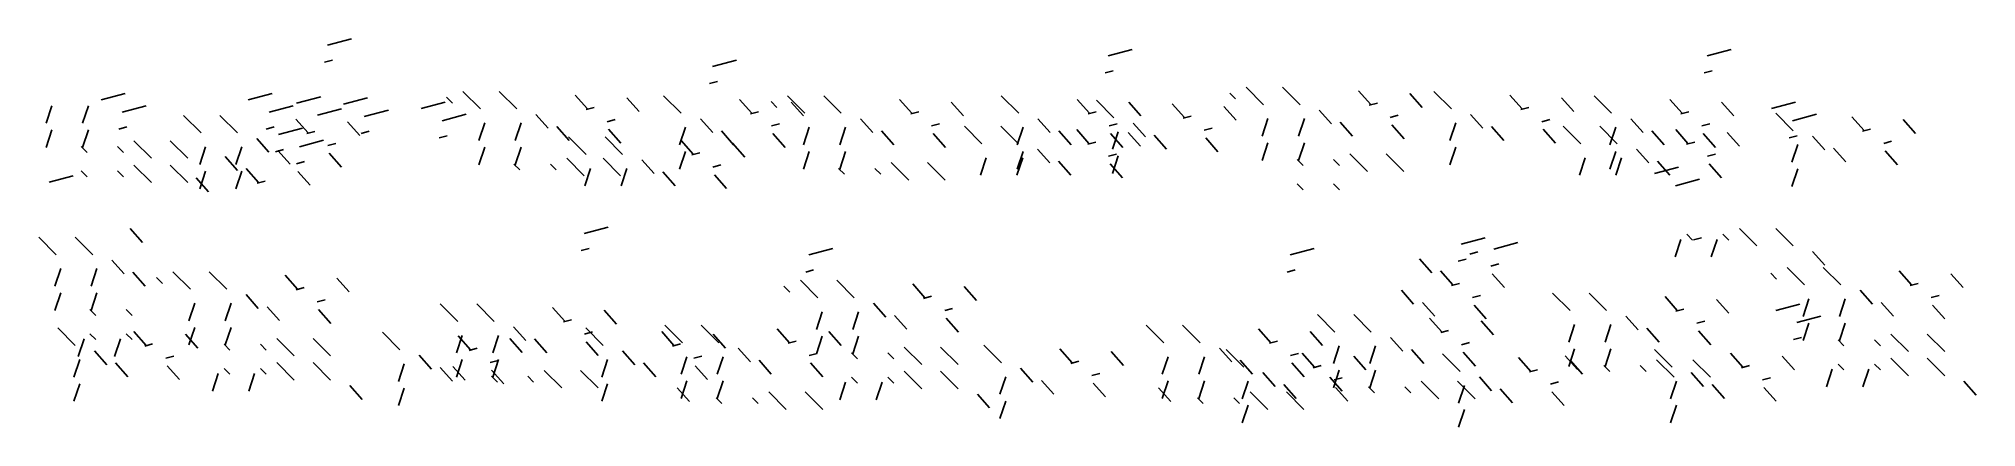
# Model space of a CAD drawing. Extents: x 11.31 to 12.84, y 12.75 to 13.06.
import ezdxf

# ---------------------------------------------------------------- set-up
doc = ezdxf.new("R2010")
doc.units = 0
doc.header["$MEASUREMENT"] = 0
doc.layers.add('VEGETACAO', color=11, linetype='CONTINUOUS')

msp = doc.modelspace()

# ---------------------------------------------------------------- linework, layer by layer
at = {"layer": 'VEGETACAO'}
for p, q in [((11.5563, 13.0602), (11.5374, 13.0551)), ((12.1719, 13.0518), (12.153, 13.0467)), ((12.6442, 13.0518), (12.6253, 13.0467)), ((11.5412, 13.0434), (11.5349, 13.0417)), ((11.8599, 13.0433), (11.841, 13.0383)), ((12.1569, 13.0349), (12.1506, 13.0332)), ((12.6292, 13.0349), (12.6229, 13.0332)), ((11.3777, 13.017), (11.3588, 13.0119)), ((11.4938, 13.017), (11.4748, 13.0119)), ((11.6579, 13.0048), (11.6441, 13.0186)), ((11.6866, 13.0048), (11.6727, 13.0186)), ((11.8448, 13.0265), (11.8385, 13.0248)), ((12.2534, 13.0128), (12.2488, 13.0174)), ((12.2755, 13.0082), (12.2616, 13.022)), ((12.3042, 13.0082), (12.2903, 13.022)), ((12.3502, 13.0192), (12.3599, 13.0083)), ((12.3909, 13.017), (12.4006, 13.0061)), ((12.4236, 13.0048), (12.4097, 13.0186)), ((11.3201, 13.0074), (11.3155, 12.9936)), ((11.3488, 13.0074), (11.3442, 12.9936)), ((11.3943, 13.0074), (11.3754, 13.0023)), ((11.5103, 13.0074), (11.4914, 13.0023)), ((11.532, 13.0145), (11.513, 13.0094)), ((11.5485, 13.0049), (11.5296, 12.9999)), ((11.5688, 13.0135), (11.5499, 13.0085)), ((11.5854, 13.004), (11.5664, 12.9989)), ((11.6302, 13.0101), (11.6113, 13.0051)), ((11.6358, 13.0094), (11.6312, 13.014)), ((11.7326, 13.0158), (11.7423, 13.0049)), ((11.7476, 13.006), (11.7413, 13.0043)), ((11.7733, 13.0136), (11.783, 13.0027)), ((11.8162, 13.0014), (11.8024, 13.0152)), ((11.8623, 13.0124), (11.872, 13.0015)), ((11.8772, 13.0026), (11.8709, 13.0009)), ((11.8917, 13.006), (11.8871, 13.0106)), ((11.9138, 13.0014), (11.9, 13.0152)), ((11.9029, 13.0102), (11.9126, 12.9993)), ((11.9425, 13.0014), (11.9286, 13.0152)), ((11.9885, 13.0124), (11.9982, 13.0015)), ((12.0035, 13.0026), (11.9972, 13.0009)), ((12.0292, 13.0102), (12.0389, 12.9993)), ((12.0824, 13.0014), (12.0685, 13.0152)), ((12.1284, 13.0124), (12.1381, 13.0015)), ((12.1434, 13.0026), (12.1371, 13.0009)), ((12.1574, 12.9979), (12.1436, 13.0118)), ((12.1691, 13.0102), (12.1788, 12.9993)), ((12.2035, 13.009), (12.2132, 12.998)), ((12.2442, 13.0068), (12.2538, 12.9959)), ((12.3193, 13.0039), (12.329, 12.993)), ((12.3652, 13.0094), (12.3588, 13.0078)), ((12.4696, 13.0158), (12.4793, 13.0049)), ((12.4846, 13.006), (12.4783, 13.0043)), ((12.5103, 13.0136), (12.52, 13.0027)), ((12.5498, 13.0014), (12.536, 13.0152)), ((12.5959, 13.0124), (12.6056, 13.0015)), ((12.6108, 13.0026), (12.6045, 13.0009)), ((12.6365, 13.0102), (12.6462, 12.9993)), ((12.6948, 13.0101), (12.6759, 13.0051)), ((12.6931, 12.9877), (12.6793, 13.0016)), ((11.3201, 12.9883), (11.3155, 12.9745)), ((11.3488, 12.9883), (11.3442, 12.9745)), ((11.3792, 12.9906), (11.3729, 12.9889)), ((11.4377, 12.9859), (11.4239, 12.9997)), ((11.4664, 12.9859), (11.4525, 12.9997)), ((11.4953, 12.9906), (11.4889, 12.9889)), ((11.5176, 12.9897), (11.4987, 12.9846)), ((11.5124, 12.9969), (11.5221, 12.986)), ((11.5274, 12.9871), (11.5211, 12.9855)), ((11.5531, 12.9947), (11.5628, 12.9838)), ((11.5703, 12.9872), (11.564, 12.9855)), ((11.6468, 13.0006), (11.6279, 12.9955)), ((11.6613, 12.9938), (11.6567, 12.9799)), ((11.69, 12.9938), (11.6854, 12.9799)), ((11.7017, 13.0005), (11.7114, 12.9896)), ((11.7183, 12.991), (11.728, 12.98)), ((11.7641, 12.9965), (11.7578, 12.9948)), ((11.759, 12.9888), (11.7687, 12.9779)), ((11.8197, 12.9904), (11.815, 12.9765)), ((11.8314, 12.9971), (11.8411, 12.9862)), ((11.8479, 12.9876), (11.8576, 12.9766)), ((11.8938, 12.9931), (11.8875, 12.9914)), ((11.9172, 12.9904), (11.9126, 12.9765)), ((11.9459, 12.9904), (11.9413, 12.9765)), ((11.9576, 12.9971), (11.9673, 12.9862)), ((11.9742, 12.9876), (11.9839, 12.9766)), ((12.02, 12.9931), (12.0137, 12.9914)), ((12.0534, 12.9774), (12.0396, 12.9913)), ((12.0821, 12.9774), (12.0682, 12.9913)), ((12.0858, 12.9904), (12.0812, 12.9765)), ((12.0975, 12.9971), (12.1072, 12.9862)), ((12.1141, 12.9876), (12.1238, 12.9766)), ((12.1281, 12.9885), (12.1378, 12.9775)), ((12.1599, 12.9931), (12.1536, 12.9914)), ((12.1609, 12.9869), (12.1563, 12.9731)), ((12.1688, 12.9863), (12.1785, 12.9754)), ((12.1726, 12.9937), (12.1823, 12.9828)), ((12.2184, 12.9992), (12.2121, 12.9975)), ((12.235, 12.9896), (12.2287, 12.988)), ((12.2789, 12.9972), (12.2743, 12.9833)), ((12.3076, 12.9972), (12.303, 12.9833)), ((12.3359, 12.9944), (12.3456, 12.9835)), ((12.3817, 12.9999), (12.3754, 12.9982)), ((12.3765, 12.9922), (12.3862, 12.9813)), ((12.427, 12.9938), (12.4224, 12.9799)), ((12.4387, 13.0005), (12.4484, 12.9896)), ((12.4553, 12.991), (12.465, 12.98)), ((12.5011, 12.9965), (12.4948, 12.9948)), ((12.496, 12.9888), (12.5057, 12.9779)), ((12.5257, 12.9774), (12.5118, 12.9913)), ((12.5543, 12.9774), (12.5405, 12.9913)), ((12.5533, 12.9904), (12.5486, 12.9765)), ((12.565, 12.9971), (12.5747, 12.9862)), ((12.5815, 12.9876), (12.5912, 12.9766)), ((12.6004, 12.9885), (12.6101, 12.9775)), ((12.6274, 12.9931), (12.6211, 12.9914)), ((12.6411, 12.9863), (12.6508, 12.9754)), ((12.7114, 13.0006), (12.6924, 12.9955)), ((12.7392, 12.9987), (12.7489, 12.9878)), ((12.7541, 12.989), (12.7478, 12.9873)), ((12.7798, 12.9966), (12.7895, 12.9856)), ((11.3478, 12.9705), (11.3432, 12.9751)), ((11.3765, 12.9705), (11.3719, 12.9751)), ((11.3986, 12.9659), (11.3847, 12.9797)), ((11.4273, 12.9659), (11.4134, 12.9797)), ((11.4412, 12.9749), (11.4366, 12.961)), ((11.4698, 12.9749), (11.4652, 12.961)), ((11.4816, 12.9816), (11.4912, 12.9707)), ((11.5026, 12.9728), (11.4963, 12.9711)), ((11.4981, 12.9721), (11.5078, 12.9612)), ((11.5342, 12.9801), (11.5153, 12.975)), ((11.544, 12.9776), (11.5376, 12.9759)), ((11.6317, 12.9837), (11.6254, 12.9821)), ((11.6613, 12.9747), (11.6567, 12.9608)), ((11.69, 12.9747), (11.6854, 12.9608)), ((11.7413, 12.969), (11.7275, 12.9829)), ((11.77, 12.969), (11.7562, 12.9829)), ((11.8197, 12.9712), (11.815, 12.9574)), ((11.8161, 12.98), (11.8257, 12.9691)), ((11.8567, 12.9779), (11.8664, 12.9669)), ((11.8886, 12.9854), (11.8983, 12.9745)), ((11.9172, 12.9712), (11.9126, 12.9574)), ((11.9459, 12.9712), (11.9413, 12.9574)), ((12.0149, 12.9854), (12.0246, 12.9745)), ((12.0858, 12.9712), (12.0812, 12.9574)), ((12.0972, 12.9732), (12.1069, 12.9623)), ((12.1431, 12.9787), (12.1368, 12.977)), ((12.1548, 12.9854), (12.1644, 12.9745)), ((12.1891, 12.9841), (12.1988, 12.9732)), ((12.2298, 12.982), (12.2395, 12.971)), ((12.2789, 12.9781), (12.2743, 12.9642)), ((12.3076, 12.9781), (12.303, 12.9642)), ((12.427, 12.9747), (12.4224, 12.9608)), ((12.5533, 12.9712), (12.5486, 12.9574)), ((12.5695, 12.9732), (12.5792, 12.9623)), ((12.6154, 12.9787), (12.609, 12.977)), ((12.6222, 12.9854), (12.6319, 12.9745)), ((12.6963, 12.9837), (12.69, 12.9821)), ((12.6966, 12.9767), (12.6919, 12.9628)), ((12.7083, 12.9835), (12.718, 12.9725)), ((12.7248, 12.9739), (12.7345, 12.963)), ((12.7707, 12.9794), (12.7644, 12.9777)), ((12.7655, 12.9717), (12.7752, 12.9608)), ((11.3478, 12.9514), (11.3432, 12.956)), ((11.3765, 12.9514), (11.3719, 12.956)), ((11.3986, 12.9467), (11.3847, 12.9606)), ((11.4273, 12.9467), (11.4134, 12.9606)), ((11.4412, 12.9558), (11.4366, 12.9419)), ((11.4567, 12.9673), (11.4664, 12.9564)), ((11.4698, 12.9558), (11.4652, 12.9419)), ((11.4733, 12.9578), (11.483, 12.9468)), ((11.5191, 12.9633), (11.5128, 12.9616)), ((11.514, 12.9556), (11.5237, 12.9447)), ((11.5388, 12.9699), (11.5485, 12.959)), ((11.689, 12.9568), (11.6844, 12.9614)), ((11.7177, 12.9568), (11.7131, 12.9614)), ((11.7398, 12.9522), (11.726, 12.9661)), ((11.7448, 12.958), (11.7402, 12.9442)), ((11.7685, 12.9522), (11.7546, 12.9661)), ((11.7734, 12.958), (11.7688, 12.9442)), ((11.7852, 12.9648), (11.7949, 12.9538)), ((11.8017, 12.9552), (11.8114, 12.9443)), ((11.831, 12.9703), (11.8247, 12.9686)), ((11.8476, 12.9607), (11.8413, 12.959)), ((11.9449, 12.9534), (11.9403, 12.958)), ((11.9736, 12.9534), (11.969, 12.958)), ((11.9957, 12.9488), (11.9819, 12.9626)), ((12.0244, 12.9488), (12.0105, 12.9626)), ((12.0568, 12.9664), (12.0522, 12.9526)), ((12.0855, 12.9664), (12.0809, 12.9526)), ((12.1138, 12.9636), (12.1235, 12.9527)), ((12.1596, 12.9691), (12.1533, 12.9675)), ((12.1544, 12.9615), (12.1641, 12.9505)), ((12.1609, 12.9678), (12.1563, 12.954)), ((12.3066, 12.9602), (12.302, 12.9649)), ((12.3353, 12.9602), (12.3307, 12.9649)), ((12.3574, 12.9556), (12.3435, 12.9695)), ((12.386, 12.9556), (12.3722, 12.9695)), ((12.5291, 12.9664), (12.5245, 12.9526)), ((12.5578, 12.9664), (12.5532, 12.9526)), ((12.6027, 12.9589), (12.5838, 12.9539)), ((12.5861, 12.9636), (12.5958, 12.9527)), ((12.6319, 12.9691), (12.6256, 12.9675)), ((12.6267, 12.9615), (12.6364, 12.9505)), ((12.6966, 12.9576), (12.6919, 12.9437)), ((11.3368, 12.9521), (11.3179, 12.947)), ((11.4337, 12.9504), (11.4434, 12.9394)), ((11.4883, 12.948), (11.4819, 12.9463)), ((11.8424, 12.953), (11.8521, 12.9421)), ((12.3066, 12.9411), (12.302, 12.9457)), ((12.3353, 12.9411), (12.3307, 12.9457)), ((12.6192, 12.9494), (12.6003, 12.9443)), ((11.3817, 12.9105), (11.3914, 12.8996)), ((11.7587, 12.9116), (11.7398, 12.9066)), ((12.6645, 12.8968), (12.6506, 12.9106)), ((12.6931, 12.8968), (12.6793, 12.9106)), ((11.3235, 12.8899), (11.3097, 12.9038)), ((11.3522, 12.8899), (11.3383, 12.9038)), ((11.7436, 12.8948), (11.7373, 12.8931)), ((11.9358, 12.8948), (11.9169, 12.8897)), ((12.3153, 12.8948), (12.2964, 12.8897)), ((12.4503, 12.9032), (12.4313, 12.8981)), ((12.4759, 12.8994), (12.457, 12.8943)), ((12.6045, 12.902), (12.5999, 12.8882)), ((12.6137, 12.9014), (12.6091, 12.906)), ((12.6207, 12.9032), (12.6144, 12.9016)), ((12.6331, 12.902), (12.6285, 12.8882)), ((12.6424, 12.9014), (12.6377, 12.906)), ((11.327, 12.8789), (11.3223, 12.8651)), ((11.3556, 12.8789), (11.351, 12.8651)), ((11.3673, 12.8857), (11.377, 12.8748)), ((12.3985, 12.8866), (12.4082, 12.8757)), ((12.4352, 12.8864), (12.4289, 12.8847)), ((12.4443, 12.8921), (12.438, 12.8904)), ((12.4609, 12.8826), (12.4546, 12.8809)), ((12.702, 12.866), (12.6882, 12.8799)), ((12.7083, 12.8925), (12.718, 12.8816)), ((12.7307, 12.866), (12.7168, 12.8799)), ((11.3839, 12.8761), (11.3936, 12.8652)), ((11.4072, 12.8673), (11.4026, 12.8719)), ((11.4293, 12.8626), (11.4155, 12.8765)), ((11.458, 12.8626), (11.4441, 12.8765)), ((11.504, 12.8737), (11.5137, 12.8627)), ((11.519, 12.8639), (11.5127, 12.8622)), ((11.5447, 12.8715), (11.5544, 12.8606)), ((11.9019, 12.8604), (11.8973, 12.865)), ((11.924, 12.8558), (11.9102, 12.8697)), ((11.9207, 12.8779), (11.9144, 12.8762)), ((11.9527, 12.8558), (11.9389, 12.8697)), ((11.9988, 12.8668), (12.0084, 12.8559)), ((12.0394, 12.8647), (12.0491, 12.8537)), ((12.3003, 12.8779), (12.294, 12.8762)), ((12.415, 12.8771), (12.4247, 12.8661)), ((12.43, 12.8673), (12.4237, 12.8656)), ((12.4557, 12.8749), (12.4654, 12.864)), ((12.6799, 12.8707), (12.6753, 12.8753)), ((12.7767, 12.8771), (12.7864, 12.8661)), ((12.7917, 12.8673), (12.7854, 12.8656)), ((12.8174, 12.8749), (12.8271, 12.864)), ((11.327, 12.8598), (11.3223, 12.846)), ((11.3556, 12.8598), (11.351, 12.846)), ((11.4327, 12.8516), (11.4281, 12.8378)), ((11.4614, 12.8516), (11.4568, 12.8378)), ((11.4731, 12.8584), (11.4828, 12.8475)), ((11.4897, 12.8488), (11.4994, 12.8379)), ((11.5355, 12.8543), (11.5292, 12.8527)), ((11.6401, 12.8373), (11.6263, 12.8512)), ((11.6688, 12.8373), (11.655, 12.8512)), ((11.7148, 12.8483), (11.7245, 12.8374)), ((11.9679, 12.8516), (11.9776, 12.8406)), ((12.0137, 12.8571), (12.0074, 12.8554)), ((12.3841, 12.8618), (12.3938, 12.8509)), ((12.4007, 12.8522), (12.4104, 12.8413)), ((12.4465, 12.8578), (12.4402, 12.8561)), ((12.4414, 12.8501), (12.4511, 12.8392)), ((12.5173, 12.8458), (12.5034, 12.8596)), ((12.5459, 12.8458), (12.5321, 12.8596)), ((12.592, 12.8568), (12.6017, 12.8459)), ((12.6326, 12.8546), (12.6423, 12.8437)), ((12.6982, 12.8509), (12.6793, 12.8459)), ((12.7054, 12.8551), (12.7008, 12.8412)), ((12.7341, 12.8551), (12.7295, 12.8412)), ((12.7458, 12.8618), (12.7555, 12.8509)), ((12.7624, 12.8522), (12.7721, 12.8413)), ((12.8082, 12.8578), (12.8019, 12.8561)), ((12.803, 12.8501), (12.8127, 12.8392)), ((11.3547, 12.842), (11.35, 12.8466)), ((11.3833, 12.842), (11.3787, 12.8466)), ((11.5303, 12.8467), (11.54, 12.8357)), ((11.684, 12.8331), (11.6937, 12.8222)), ((11.7298, 12.8386), (11.7235, 12.8369)), ((11.7555, 12.8462), (11.7652, 12.8352)), ((11.8173, 12.8204), (11.8034, 12.8343)), ((11.8459, 12.8204), (11.8321, 12.8343)), ((11.9275, 12.8448), (11.9229, 12.831)), ((11.9561, 12.8448), (11.9515, 12.831)), ((11.9844, 12.842), (11.9941, 12.8311)), ((12.0303, 12.8475), (12.024, 12.8458)), ((12.0251, 12.8398), (12.0348, 12.8289)), ((12.1968, 12.8204), (12.1829, 12.8343)), ((12.2254, 12.8204), (12.2116, 12.8343)), ((12.3317, 12.8289), (12.3179, 12.8427)), ((12.3604, 12.8289), (12.3465, 12.8427)), ((12.4064, 12.8399), (12.4161, 12.829)), ((12.4471, 12.8377), (12.4568, 12.8268)), ((12.5207, 12.8348), (12.5161, 12.8209)), ((12.5494, 12.8348), (12.5447, 12.8209)), ((12.5611, 12.8415), (12.5708, 12.8306)), ((12.6069, 12.847), (12.6006, 12.8453)), ((12.6235, 12.8375), (12.6172, 12.8358)), ((12.7148, 12.8414), (12.6958, 12.8363)), ((12.7054, 12.8359), (12.7008, 12.8221)), ((12.7341, 12.8359), (12.7295, 12.8221)), ((11.3385, 12.8183), (11.3247, 12.8321)), ((11.3454, 12.8235), (11.3408, 12.8097)), ((11.3547, 12.8229), (11.35, 12.8275)), ((11.3741, 12.8235), (11.3695, 12.8097)), ((11.3833, 12.8229), (11.3787, 12.8275)), ((11.3846, 12.8293), (11.3943, 12.8184)), ((11.3995, 12.8195), (11.3932, 12.8178)), ((11.4253, 12.8271), (11.435, 12.8162)), ((11.4327, 12.8325), (11.4281, 12.8187)), ((11.4604, 12.8147), (11.4558, 12.8193)), ((11.4614, 12.8325), (11.4568, 12.8187)), ((11.4891, 12.8147), (11.4845, 12.8193)), ((11.5112, 12.8101), (11.4973, 12.8239)), ((11.5398, 12.8101), (11.526, 12.8239)), ((11.5944, 12.8148), (11.5806, 12.8287)), ((11.6436, 12.8263), (11.639, 12.8125)), ((11.6405, 12.8259), (11.6502, 12.8149)), ((11.6722, 12.8263), (11.6676, 12.8125)), ((11.6812, 12.8237), (11.6909, 12.8128)), ((11.7005, 12.8235), (11.7102, 12.8126)), ((11.7464, 12.829), (11.7401, 12.8273)), ((11.7548, 12.8183), (11.741, 12.8321)), ((11.7412, 12.8213), (11.7509, 12.8104)), ((11.8009, 12.8293), (11.8105, 12.8184)), ((11.8158, 12.8195), (11.8095, 12.8178)), ((11.8415, 12.8271), (11.8512, 12.8162)), ((11.892, 12.8315), (11.9016, 12.8205)), ((11.9069, 12.8217), (11.9006, 12.82)), ((11.9275, 12.8257), (11.9229, 12.8118)), ((11.9326, 12.8293), (11.9423, 12.8184)), ((11.9561, 12.8257), (11.9515, 12.8118)), ((12.0687, 12.8046), (12.0549, 12.8185)), ((12.2715, 12.8315), (12.2812, 12.8205)), ((12.2864, 12.8217), (12.2801, 12.82)), ((12.3122, 12.8293), (12.3218, 12.8184)), ((12.3351, 12.8179), (12.3305, 12.804)), ((12.3638, 12.8179), (12.3592, 12.804)), ((12.3755, 12.8246), (12.3852, 12.8137)), ((12.4214, 12.8301), (12.4151, 12.8285)), ((12.4379, 12.8206), (12.4316, 12.8189)), ((12.5776, 12.832), (12.5873, 12.821)), ((12.6183, 12.8298), (12.628, 12.8189)), ((12.6997, 12.8245), (12.6934, 12.8229)), ((12.7331, 12.8181), (12.7285, 12.8227)), ((12.7618, 12.8181), (12.7572, 12.8227)), ((12.7839, 12.8135), (12.77, 12.8273)), ((12.8125, 12.8135), (12.7987, 12.8273)), ((11.342, 12.8073), (11.3374, 12.7934)), ((11.3537, 12.814), (11.3634, 12.8031)), ((11.3702, 12.8045), (11.3799, 12.7935)), ((11.4161, 12.81), (11.4098, 12.8083)), ((11.5112, 12.791), (11.4973, 12.8048)), ((11.5398, 12.791), (11.526, 12.8048)), ((11.5979, 12.8038), (11.5933, 12.79)), ((11.6096, 12.8106), (11.6193, 12.7997)), ((11.6436, 12.8072), (11.639, 12.7933)), ((11.6554, 12.8161), (11.6491, 12.8144)), ((11.672, 12.8065), (11.6657, 12.8049)), ((11.6722, 12.8072), (11.6676, 12.7933)), ((11.7582, 12.8073), (11.7536, 12.7934)), ((11.77, 12.814), (11.7797, 12.8031)), ((11.7865, 12.8045), (11.7962, 12.7935)), ((11.8207, 12.8094), (11.8161, 12.7956)), ((11.8324, 12.81), (11.8261, 12.8083)), ((11.8494, 12.8094), (11.8447, 12.7956)), ((11.8611, 12.8162), (11.8708, 12.8053)), ((11.8776, 12.8066), (11.8873, 12.7957)), ((11.9235, 12.8121), (11.9172, 12.8105)), ((11.9183, 12.8045), (11.928, 12.7935)), ((11.9552, 12.8079), (11.9506, 12.8125)), ((11.9838, 12.8079), (11.9792, 12.8125)), ((12.0059, 12.8032), (11.9921, 12.8171)), ((12.0346, 12.8032), (12.0208, 12.8171)), ((12.1148, 12.8156), (12.1245, 12.8047)), ((12.1297, 12.8059), (12.1234, 12.8042)), ((12.1554, 12.8135), (12.1651, 12.8025)), ((12.2002, 12.8094), (12.1956, 12.7956)), ((12.2289, 12.8094), (12.2243, 12.7956)), ((12.2406, 12.8162), (12.2503, 12.8053)), ((12.2598, 12.8012), (12.246, 12.815)), ((12.2571, 12.8066), (12.2668, 12.7957)), ((12.303, 12.8121), (12.2967, 12.8105)), ((12.2978, 12.8045), (12.3075, 12.7935)), ((12.3058, 12.8122), (12.3155, 12.8013)), ((12.3208, 12.8025), (12.3145, 12.8008)), ((12.3465, 12.81), (12.3562, 12.7991)), ((12.3921, 12.8151), (12.4018, 12.8042)), ((12.4304, 12.7978), (12.4166, 12.8116)), ((12.4328, 12.8129), (12.4425, 12.802)), ((12.4764, 12.8088), (12.4861, 12.7979)), ((12.5132, 12.8102), (12.5229, 12.7993)), ((12.5207, 12.8156), (12.5161, 12.8018)), ((12.5171, 12.8066), (12.5268, 12.7957)), ((12.5484, 12.7978), (12.5438, 12.8024)), ((12.5494, 12.8156), (12.5447, 12.8018)), ((12.577, 12.7978), (12.5724, 12.8024)), ((12.5976, 12.8012), (12.5837, 12.815)), ((12.5991, 12.7932), (12.5853, 12.807)), ((12.6278, 12.7932), (12.614, 12.807)), ((12.6436, 12.8122), (12.6533, 12.8013)), ((12.6586, 12.8025), (12.6523, 12.8008)), ((12.6843, 12.81), (12.694, 12.7991)), ((12.7331, 12.799), (12.7285, 12.8036)), ((12.7618, 12.799), (12.7572, 12.8036)), ((12.7839, 12.7944), (12.77, 12.8082)), ((12.8125, 12.7944), (12.7987, 12.8082)), ((11.342, 12.7881), (11.3374, 12.7743)), ((11.4109, 12.8023), (11.4206, 12.7914)), ((11.4512, 12.7962), (11.4466, 12.7824)), ((11.4604, 12.7956), (11.4558, 12.8002)), ((11.4799, 12.7962), (11.4752, 12.7824)), ((11.4891, 12.7956), (11.4845, 12.8002)), ((11.6262, 12.801), (11.6358, 12.7901)), ((11.6361, 12.8018), (11.6458, 12.7909)), ((11.6713, 12.7894), (11.6667, 12.794)), ((11.6668, 12.7989), (11.6765, 12.788)), ((11.6999, 12.7894), (11.6953, 12.794)), ((11.722, 12.7848), (11.7082, 12.7986)), ((11.7507, 12.7848), (11.7368, 12.7986)), ((11.7582, 12.7881), (11.7536, 12.7743)), ((11.8207, 12.7903), (11.8161, 12.7765)), ((11.8272, 12.8023), (11.8369, 12.7914)), ((11.8494, 12.7903), (11.8447, 12.7765)), ((11.9459, 12.7894), (11.9413, 12.7755)), ((11.9552, 12.7887), (11.9506, 12.7934)), ((11.9746, 12.7894), (11.97, 12.7755)), ((11.9838, 12.7887), (11.9792, 12.7934)), ((12.0059, 12.7841), (11.9921, 12.798)), ((12.0346, 12.7841), (12.0208, 12.798)), ((12.0722, 12.7936), (12.0675, 12.7798)), ((12.0839, 12.8004), (12.0936, 12.7894)), ((12.1004, 12.7908), (12.1101, 12.7799)), ((12.1463, 12.7963), (12.14, 12.7946)), ((12.1411, 12.7886), (12.1508, 12.7777)), ((12.2002, 12.7903), (12.1956, 12.7765)), ((12.2289, 12.7903), (12.2243, 12.7765)), ((12.2632, 12.7902), (12.2586, 12.7763)), ((12.275, 12.7969), (12.2846, 12.786)), ((12.2915, 12.7874), (12.3012, 12.7765)), ((12.3277, 12.7934), (12.3374, 12.7824)), ((12.3351, 12.7988), (12.3305, 12.7849)), ((12.3374, 12.7929), (12.331, 12.7912)), ((12.3638, 12.7988), (12.3592, 12.7849)), ((12.4136, 12.7763), (12.3998, 12.7902)), ((12.4423, 12.7763), (12.4284, 12.7902)), ((12.4456, 12.7935), (12.4552, 12.7826)), ((12.4914, 12.799), (12.4851, 12.7974)), ((12.508, 12.7895), (12.5016, 12.7878)), ((12.601, 12.7902), (12.5964, 12.7763)), ((12.6127, 12.7969), (12.6224, 12.786)), ((12.6293, 12.7874), (12.639, 12.7765)), ((12.6751, 12.7929), (12.6688, 12.7912)), ((12.7239, 12.7996), (12.7193, 12.7858)), ((12.7526, 12.7996), (12.7479, 12.7858)), ((12.8277, 12.7901), (12.8374, 12.7792)), ((11.555, 12.7867), (11.5647, 12.7758)), ((11.5979, 12.7847), (11.5933, 12.7709)), ((11.8132, 12.7849), (11.8229, 12.774)), ((11.8484, 12.7725), (11.8438, 12.7771)), ((11.877, 12.7725), (11.8724, 12.7771)), ((11.8991, 12.7679), (11.8853, 12.7817)), ((11.9278, 12.7679), (11.914, 12.7817)), ((12.0498, 12.7799), (12.0594, 12.769)), ((12.0722, 12.7745), (12.0675, 12.7606)), ((12.1927, 12.7849), (12.2024, 12.774)), ((12.2279, 12.7725), (12.2233, 12.7771)), ((12.2566, 12.7725), (12.2519, 12.7771)), ((12.2787, 12.7679), (12.2648, 12.7817)), ((12.3073, 12.7679), (12.2935, 12.7817)), ((12.3322, 12.7852), (12.3419, 12.7743)), ((12.3628, 12.7809), (12.3582, 12.7856)), ((12.3915, 12.7809), (12.3869, 12.7856)), ((12.4338, 12.7868), (12.4292, 12.7729)), ((12.4621, 12.784), (12.4718, 12.7731)), ((12.5028, 12.7818), (12.5125, 12.7709)), ((12.67, 12.7852), (12.6797, 12.7743)), ((12.2632, 12.7711), (12.2586, 12.7572)), ((12.4338, 12.7677), (12.4292, 12.7538)), ((12.601, 12.7711), (12.5964, 12.7572))]:
    msp.add_line(p, q, dxfattribs=at)

doc.saveas('drawing.dxf')
